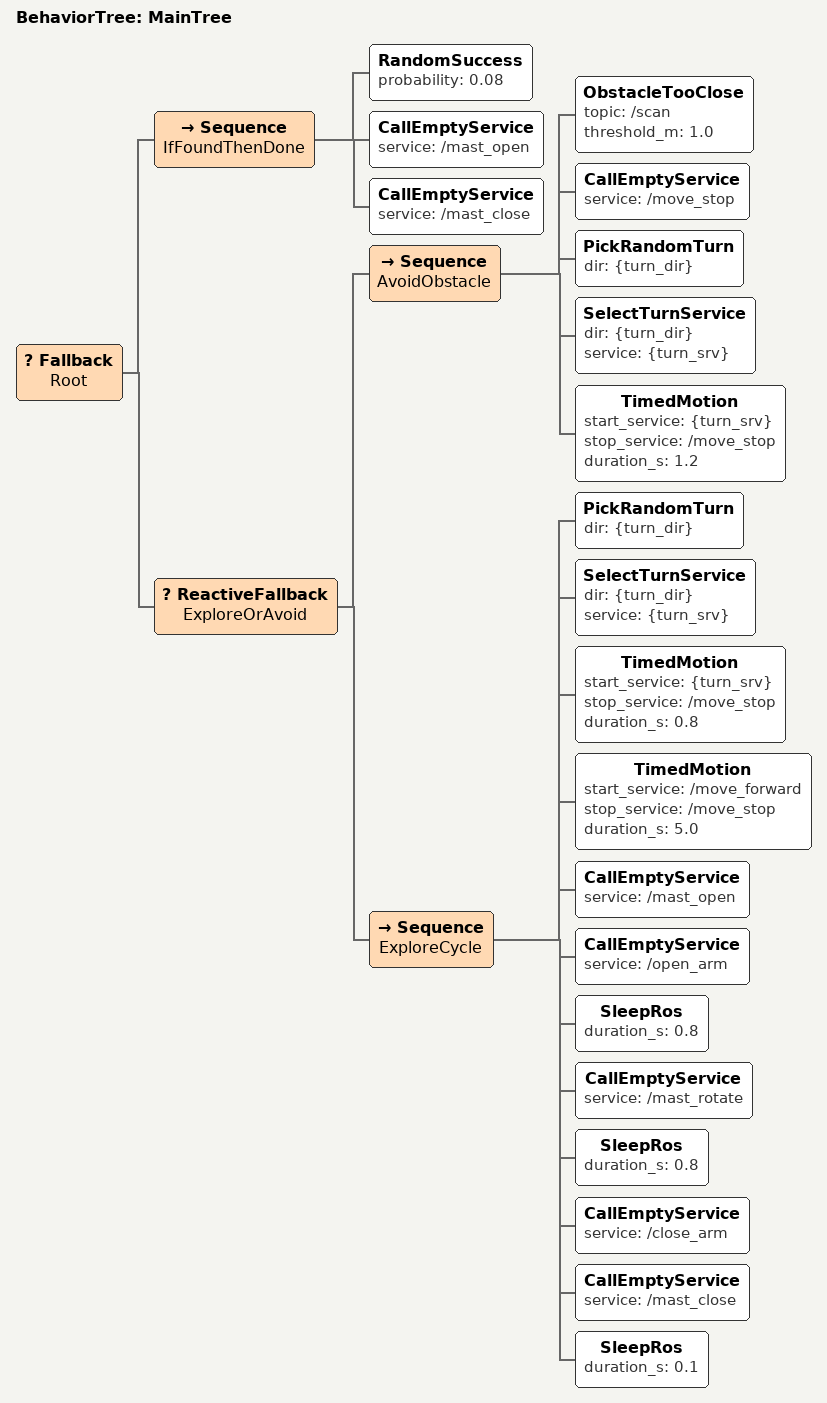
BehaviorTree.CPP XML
<root BTCPP_format="4" main_tree_to_execute="MainTree">
  <BehaviorTree ID="MainTree">
    <Fallback name="Root">

      <!-- SUCCESS path: "found sample" (stub), then take a 'photo' placeholder -->
      <Sequence name="IfFoundThenDone">
        <RandomSuccess probability="0.08"/>
        <!-- placeholder for now: you can later replace with real CapturePhoto -->
        <CallEmptyService service="/mast_open"/>
        <CallEmptyService service="/mast_close"/>
      </Sequence>

      <!-- Otherwise, keep exploring -->
      <ReactiveFallback name="ExploreOrAvoid">

        <!-- Obstacle avoidance -->
        <Sequence name="AvoidObstacle">
          <ObstacleTooClose topic="/scan" threshold_m="1.0"/>
          <CallEmptyService service="/move_stop"/>
          <PickRandomTurn dir="{turn_dir}"/>
          <SelectTurnService dir="{turn_dir}" service="{turn_srv}"/>
          <TimedMotion start_service="{turn_srv}" stop_service="/move_stop" duration_s="1.2"/>
        </Sequence>

        <!-- Exploration cycle -->
        <Sequence name="ExploreCycle">
          <PickRandomTurn dir="{turn_dir}"/>
          <SelectTurnService dir="{turn_dir}" service="{turn_srv}"/>
          <TimedMotion start_service="{turn_srv}" stop_service="/move_stop" duration_s="0.8"/>

          <TimedMotion start_service="/move_forward" stop_service="/move_stop" duration_s="5.0"/>

          <!-- "Scan": wiggle mast + arm -->
          <CallEmptyService service="/mast_open"/>
          <CallEmptyService service="/open_arm"/>
          <SleepRos duration_s="0.8"/>
          <CallEmptyService service="/mast_rotate"/>
          <SleepRos duration_s="0.8"/>
          <CallEmptyService service="/close_arm"/>
          <CallEmptyService service="/mast_close"/>

          <!-- Keep tree RUNNING unless the 'found' branch triggers -->
          <SleepRos duration_s="0.1"/>
        </Sequence>

      </ReactiveFallback>
    </Fallback>
  </BehaviorTree>
</root>
